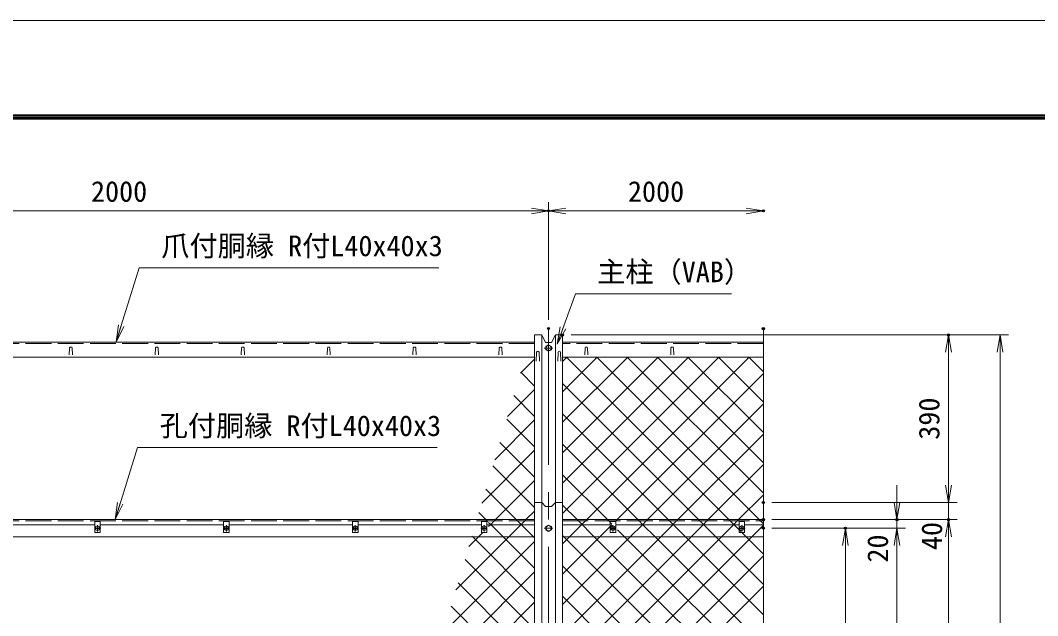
# Model space of a CAD drawing. Units: millimetres, scale not verified. Extents: x -4200 to 4200, y -2970 to 2970.
# Drawn here: x -2750 to -381, y 1585 to 2970 of the extents above; entities that cross this region are included whole.
import ezdxf
from ezdxf.enums import TextEntityAlignment as Align

# ---------------------------------------------------------------- set-up
doc = ezdxf.new("R2010")
doc.units = ezdxf.units.MM
doc.header["$LTSCALE"] = 10
doc.header["$PDMODE"] = 32
doc.header["$PDSIZE"] = 5
doc.linetypes.add('DASHED', pattern=[7.5, 6, -1.5])
doc.linetypes.add('USER1', pattern=[50.8, 31.75, -6.35, 6.35, -6.35])
for name, color, linetype, lineweight in [('0-0_D-STR1', 1, 'Continuous', 18), ('0-1_D-BMK', 2, 'USER1', 13), ('0-2_D-STR-DIM', 7, 'Continuous', 13), ('0-3_D-STR3', 3, 'Continuous', 13), ('0-7_D-STR-TXT', 7, 'Continuous', 13), ('0-8_0', 7, 'Continuous', 18), ('0-B_D-STR2', 7, 'Continuous', 13), ('0-C_D-TTL', 7, 'Continuous', 18)]:
    doc.layers.add(name, color=color, linetype=linetype, lineweight=lineweight)
doc.layers.add('0-9_Defpoints', color=7, linetype='Continuous')
doc.styles.add('ＭＳ ゴシック', font='')
doc.styles.get('ＭＳ ゴシック').set_extended_font_data('MS Gothic')

# ---------------------------------------------------------------- blocks, each defined once
blk = doc.blocks.new('_Open')
at = {"layer": '0-8_0'}
blk.add_line((-10, 1.667), (0, 0), dxfattribs=at)
blk.add_lwpolyline([(-10, -1.667), (0, 0), (-10, 0)], dxfattribs=at)

msp = doc.modelspace()

# ---------------------------------------------------------------- linework, layer by layer
at = {"layer": '0-0_D-STR1'}
for p, q in [((-1552.4, -311.84), (-1552.4, 2237.87)), ((-1535.9, -311.84), (-1535.9, 2237.87)), ((-1503.9, -311.84), (-1503.9, 2237.87)), ((-1487.4, -311.84), (-1487.4, 2237.87)), ((-1552.4, 2220.99), (-3494.9, 2220.99)), ((-2634.9, 2207.86), (-2635.65, 2191.72)), ((-2628.9, 2207.86), (-2628.15, 2191.72)), ((-2434.9, 2207.86), (-2435.65, 2191.72)), ((-2428.9, 2207.86), (-2428.15, 2191.72)), ((-2234.9, 2207.86), (-2235.65, 2191.72)), ((-2228.9, 2207.86), (-2228.15, 2191.72)), ((-2034.9, 2207.86), (-2035.65, 2191.72)), ((-2028.9, 2207.86), (-2028.15, 2191.72)), ((-1834.9, 2207.86), (-1835.65, 2191.72)), ((-1828.9, 2207.86), (-1828.15, 2191.72)), ((-1634.9, 2207.86), (-1635.65, 2191.72)), ((-1628.9, 2207.86), (-1628.15, 2191.72)), ((-1019.9, 2220.99), (-1487.4, 2220.99)), ((-1434.9, 2207.86), (-1435.65, 2191.72)), ((-1428.9, 2207.86), (-1428.15, 2191.72)), ((-1234.9, 2207.86), (-1235.65, 2191.72)), ((-1228.9, 2207.86), (-1228.15, 2191.72)), ((-1552.4, 2186.34), (-3494.9, 2186.34)), ((-1547.9, 2198.15), (-1548.65, 2176.65)), ((-1541.9, 2198.15), (-1541.15, 2176.65)), ((-1497.9, 2198.15), (-1498.65, 2176.65)), ((-1491.9, 2198.15), (-1491.15, 2176.65)), ((-1019.9, 2186.34), (-1487.4, 2186.34)), ((-1552.4, 1808.16), (-3494.9, 1808.16)), ((-1487.4, 1808.16), (-1019.9, 1808.16)), ((-3494.9, 1768.16), (-1552.4, 1768.16)), ((-1019.9, 1768.16), (-1487.4, 1768.16))]:
    msp.add_line(p, q, dxfattribs=at)
at = {"layer": '0-0_D-STR1', "linetype": 'DASHED'}
for p, q in [((-1552.4, 2218.39), (-3494.9, 2218.39)), ((-1019.9, 2218.39), (-1487.4, 2218.39)), ((-1552.4, 1805.16), (-3494.9, 1805.16)), ((-1487.4, 1805.16), (-1019.9, 1805.16))]:
    msp.add_line(p, q, dxfattribs=at)
at = {"layer": '0-0_D-STR1'}
for points in [[(-1552.4, 2237.87), (-1535.9, 2237.87), (-1526.9, 2220.37), (-1512.9, 2220.37), (-1503.9, 2237.87), (-1487.4, 2237.87)], [(-1552.4, 1848.16), (-1535.9, 1848.16), (-1526.9, 1838.78), (-1512.9, 1838.78), (-1503.9, 1848.16), (-1487.4, 1848.16)]]:
    msp.add_lwpolyline(points, dxfattribs=at)
for centre in [(-2631.9, 2206.61), (-2431.9, 2206.61), (-2231.9, 2206.61), (-2031.9, 2206.61), (-1831.9, 2206.61), (-1631.9, 2206.61), (-1431.9, 2206.61), (-1231.9, 2206.61), (-1544.9, 2196.9), (-1494.9, 2196.9)]:
    msp.add_arc(centre, 3.25, 22.61986, 157.38014, dxfattribs=at)
at = {"layer": '0-1_D-BMK'}
for p, q in [((-1519.9, 2252.87), (-1519.9, -326.84)), ((-1509.9, 2207.38), (-1529.9, 2207.38)), ((-2577.34, 1788.16), (-2562.46, 1788.16)), ((-2569.9, 1795.6), (-2569.9, 1780.72)), ((-2277.34, 1788.16), (-2262.46, 1788.16)), ((-2269.9, 1795.6), (-2269.9, 1780.72)), ((-1977.34, 1788.16), (-1962.46, 1788.16)), ((-1969.9, 1795.6), (-1969.9, 1780.72)), ((-1677.34, 1788.16), (-1662.46, 1788.16)), ((-1669.9, 1795.6), (-1669.9, 1780.72)), ((-1509.9, 1788.16), (-1529.9, 1788.16)), ((-1377.34, 1788.16), (-1362.46, 1788.16)), ((-1369.9, 1795.6), (-1369.9, 1780.72)), ((-1077.34, 1788.16), (-1062.46, 1788.16)), ((-1069.9, 1795.6), (-1069.9, 1780.72))]:
    msp.add_line(p, q, dxfattribs=at)
at = {"layer": '0-2_D-STR-DIM'}
for p, q in [((-1519.9, 2272.87), (-1519.9, 2546.66)), ((-1519.9, 2272.87), (-1519.9, 2546.66)), ((-3519.9, 2526.66), (-1519.9, 2526.66)), ((-1519.9, 2526.66), (-1019.9, 2526.66)), ((-1019.9, 2252.61), (-1019.9, 978.81)), ((-1467.4, 2237.87), (-568.85, 2237.87)), ((-1467.4, 2237.87), (-448.85, 2237.87)), ((-588.85, 1848.16), (-588.85, 2237.87)), ((-468.85, 2237.87), (-468.85, -11.84)), ((-588.85, 1888.16), (-588.85, 1928.16)), ((-708.85, 1848.16), (-708.85, 1888.16)), ((-999.9, 1848.16), (-568.85, 1848.16)), ((-999.9, 1848.16), (-568.85, 1848.16)), ((-588.85, 1848.16), (-588.85, 1808.16)), ((-999.9, 1808.16), (-568.85, 1808.16)), ((-999.9, 1808.16), (-568.85, 1808.16)), ((-999.9, 1808.16), (-688.85, 1808.16)), ((-708.85, 1788.16), (-708.85, 1808.16)), ((-588.85, 1808.16), (-588.85, -11.84)), ((-999.9, 1788.16), (-808.85, 1788.16)), ((-999.9, 1788.16), (-688.85, 1788.16)), ((-999.9, 1788.16), (-688.85, 1788.16)), ((-828.85, 1198.16), (-828.85, 1788.16)), ((-708.85, 1788.16), (-708.85, 18.16)), ((-588.85, 1768.16), (-588.85, 1728.16)), ((-708.85, 1748.16), (-708.85, 1708.16))]:
    msp.add_line(p, q, dxfattribs=at)
at = {"layer": '0-3_D-STR3'}
for p, q in [((-1519.9, 2214.89), (-1526.4, 2211.13)), ((-1526.4, 2211.13), (-1526.4, 2203.63)), ((-1526.4, 2203.63), (-1519.9, 2199.88)), ((-1513.4, 2211.13), (-1519.9, 2214.89)), ((-1519.9, 2199.88), (-1513.4, 2203.63)), ((-1513.4, 2203.63), (-1513.4, 2211.13)), ((-2576.4, 1796.16), (-2863.4, 1796.16)), ((-2571.73, 1788.55), (-2573.25, 1788.53)), ((-2573.25, 1788.53), (-2573.25, 1787.8)), ((-2573.25, 1788.53), (-2573.25, 1787.8)), ((-2571.73, 1787.77), (-2573.25, 1787.8)), ((-2570.8, 1789.03), (-2571.73, 1788.55)), ((-2570.8, 1787.3), (-2571.73, 1787.77)), ((-2570.78, 1789.04), (-2570.29, 1789.97)), ((-2570.78, 1787.28), (-2570.29, 1786.36)), ((-2570.26, 1791.51), (-2570.29, 1789.97)), ((-2570.29, 1791.51), (-2569.53, 1791.51)), ((-2570.26, 1784.81), (-2570.29, 1786.36)), ((-2570.26, 1784.81), (-2569.53, 1784.81)), ((-2569.53, 1791.51), (-2569.5, 1789.97)), ((-2569.53, 1784.81), (-2569.5, 1786.36)), ((-2569.01, 1789.04), (-2569.5, 1789.97)), ((-2569.01, 1787.28), (-2569.5, 1786.36)), ((-2569, 1789.03), (-2568.07, 1788.55)), ((-2569, 1787.3), (-2568.07, 1787.77)), ((-2568.07, 1787.77), (-2566.55, 1787.8)), ((-2276.4, 1796.16), (-2563.4, 1796.16)), ((-2271.73, 1788.55), (-2273.25, 1788.53)), ((-2273.25, 1788.53), (-2273.25, 1787.8)), ((-2273.25, 1788.53), (-2273.25, 1787.8)), ((-2271.73, 1787.77), (-2273.25, 1787.8)), ((-2270.8, 1789.03), (-2271.73, 1788.55)), ((-2270.8, 1787.3), (-2271.73, 1787.77)), ((-2270.78, 1789.04), (-2270.29, 1789.97)), ((-2270.78, 1787.28), (-2270.29, 1786.36)), ((-2270.26, 1791.51), (-2270.29, 1789.97)), ((-2270.29, 1791.51), (-2269.53, 1791.51)), ((-2270.26, 1784.81), (-2270.29, 1786.36)), ((-2270.26, 1784.81), (-2269.53, 1784.81)), ((-2269.53, 1791.51), (-2269.5, 1789.97)), ((-2269.53, 1784.81), (-2269.5, 1786.36)), ((-2269.01, 1789.04), (-2269.5, 1789.97)), ((-2269.01, 1787.28), (-2269.5, 1786.36)), ((-2269, 1789.03), (-2268.07, 1788.55)), ((-2269, 1787.3), (-2268.07, 1787.77)), ((-2268.07, 1787.77), (-2266.55, 1787.8)), ((-1976.4, 1796.16), (-2263.4, 1796.16)), ((-1971.73, 1788.55), (-1973.25, 1788.53)), ((-1973.25, 1788.53), (-1973.25, 1787.8)), ((-1973.25, 1788.53), (-1973.25, 1787.8)), ((-1971.73, 1787.77), (-1973.25, 1787.8)), ((-1970.8, 1789.03), (-1971.73, 1788.55)), ((-1970.8, 1787.3), (-1971.73, 1787.77)), ((-1970.78, 1789.04), (-1970.29, 1789.97)), ((-1970.78, 1787.28), (-1970.29, 1786.36)), ((-1970.26, 1791.51), (-1970.29, 1789.97)), ((-1970.29, 1791.51), (-1969.53, 1791.51)), ((-1970.26, 1784.81), (-1970.29, 1786.36)), ((-1970.26, 1784.81), (-1969.53, 1784.81)), ((-1969.53, 1791.51), (-1969.5, 1789.97)), ((-1969.53, 1784.81), (-1969.5, 1786.36)), ((-1969.01, 1789.04), (-1969.5, 1789.97)), ((-1969.01, 1787.28), (-1969.5, 1786.36)), ((-1969, 1789.03), (-1968.07, 1788.55)), ((-1969, 1787.3), (-1968.07, 1787.77)), ((-1968.07, 1787.77), (-1966.55, 1787.8)), ((-1676.4, 1796.16), (-1963.4, 1796.16)), ((-1671.73, 1788.55), (-1673.25, 1788.53)), ((-1673.25, 1788.53), (-1673.25, 1787.8)), ((-1673.25, 1788.53), (-1673.25, 1787.8)), ((-1671.73, 1787.77), (-1673.25, 1787.8)), ((-1670.8, 1789.03), (-1671.73, 1788.55)), ((-1670.8, 1787.3), (-1671.73, 1787.77)), ((-1670.78, 1789.04), (-1670.29, 1789.97)), ((-1670.78, 1787.28), (-1670.29, 1786.36)), ((-1670.26, 1791.51), (-1670.29, 1789.97)), ((-1670.29, 1791.51), (-1669.53, 1791.51)), ((-1670.26, 1784.81), (-1670.29, 1786.36)), ((-1670.26, 1784.81), (-1669.53, 1784.81)), ((-1669.53, 1791.51), (-1669.5, 1789.97)), ((-1669.53, 1784.81), (-1669.5, 1786.36)), ((-1669.01, 1789.04), (-1669.5, 1789.97)), ((-1669.01, 1787.28), (-1669.5, 1786.36)), ((-1669, 1789.03), (-1668.07, 1788.55)), ((-1669, 1787.3), (-1668.07, 1787.77)), ((-1668.07, 1787.77), (-1666.55, 1787.8)), ((-1552.4, 1796.16), (-1663.4, 1796.16)), ((-1519.9, 1795.67), (-1526.4, 1791.91)), ((-1526.4, 1791.91), (-1526.4, 1784.41)), ((-1526.4, 1784.41), (-1519.9, 1780.66)), ((-1513.4, 1791.91), (-1519.9, 1795.67)), ((-1519.9, 1780.66), (-1513.4, 1784.41)), ((-1513.4, 1784.41), (-1513.4, 1791.91)), ((-1376.4, 1796.16), (-1487.4, 1796.16)), ((-1371.73, 1788.55), (-1373.25, 1788.53)), ((-1373.25, 1788.53), (-1373.25, 1787.8)), ((-1373.25, 1788.53), (-1373.25, 1787.8)), ((-1371.73, 1787.77), (-1373.25, 1787.8)), ((-1370.8, 1789.03), (-1371.73, 1788.55)), ((-1370.8, 1787.3), (-1371.73, 1787.77)), ((-1370.78, 1789.04), (-1370.29, 1789.97)), ((-1370.78, 1787.28), (-1370.29, 1786.36)), ((-1370.26, 1791.51), (-1370.29, 1789.97)), ((-1370.29, 1791.51), (-1369.53, 1791.51)), ((-1370.26, 1784.81), (-1370.29, 1786.36)), ((-1370.26, 1784.81), (-1369.53, 1784.81)), ((-1369.53, 1791.51), (-1369.5, 1789.97)), ((-1369.53, 1784.81), (-1369.5, 1786.36)), ((-1369.01, 1789.04), (-1369.5, 1789.97)), ((-1369.01, 1787.28), (-1369.5, 1786.36)), ((-1369, 1789.03), (-1368.07, 1788.55)), ((-1369, 1787.3), (-1368.07, 1787.77)), ((-1368.07, 1787.77), (-1366.55, 1787.8)), ((-1076.4, 1796.16), (-1363.4, 1796.16)), ((-1071.73, 1788.55), (-1073.25, 1788.53)), ((-1073.25, 1788.53), (-1073.25, 1787.8)), ((-1073.25, 1788.53), (-1073.25, 1787.8)), ((-1071.73, 1787.77), (-1073.25, 1787.8)), ((-1070.8, 1789.03), (-1071.73, 1788.55)), ((-1070.8, 1787.3), (-1071.73, 1787.77)), ((-1070.78, 1789.04), (-1070.29, 1789.97)), ((-1070.78, 1787.28), (-1070.29, 1786.36)), ((-1070.26, 1791.51), (-1070.29, 1789.97)), ((-1070.29, 1791.51), (-1069.53, 1791.51)), ((-1070.26, 1784.81), (-1070.29, 1786.36)), ((-1070.26, 1784.81), (-1069.53, 1784.81)), ((-1069.53, 1791.51), (-1069.5, 1789.97)), ((-1069.53, 1784.81), (-1069.5, 1786.36)), ((-1069.01, 1789.04), (-1069.5, 1789.97)), ((-1069.01, 1787.28), (-1069.5, 1786.36)), ((-1069, 1789.03), (-1068.07, 1788.55)), ((-1069, 1787.3), (-1068.07, 1787.77)), ((-1068.07, 1787.77), (-1066.55, 1787.8)), ((-1019.9, 1796.16), (-1063.4, 1796.16))]:
    msp.add_line(p, q, dxfattribs=at)
for points in [[(-2576.4, 1804.16), (-2563.4, 1804.16), (-2563.4, 1778.16), (-2576.4, 1778.16)], [(-2276.4, 1804.16), (-2263.4, 1804.16), (-2263.4, 1778.16), (-2276.4, 1778.16)], [(-1976.4, 1804.16), (-1963.4, 1804.16), (-1963.4, 1778.16), (-1976.4, 1778.16)], [(-1676.4, 1804.16), (-1663.4, 1804.16), (-1663.4, 1778.16), (-1676.4, 1778.16)], [(-1376.4, 1804.16), (-1363.4, 1804.16), (-1363.4, 1778.16), (-1376.4, 1778.16)], [(-1076.4, 1804.16), (-1063.4, 1804.16), (-1063.4, 1778.16), (-1076.4, 1778.16)]]:
    msp.add_lwpolyline(points, close=True, dxfattribs=at)
for points in [[(-2568.07, 1788.55), (-2566.55, 1788.53), (-2566.55, 1787.8)], [(-2268.07, 1788.55), (-2266.55, 1788.53), (-2266.55, 1787.8)], [(-1968.07, 1788.55), (-1966.55, 1788.53), (-1966.55, 1787.8)], [(-1668.07, 1788.55), (-1666.55, 1788.53), (-1666.55, 1787.8)], [(-1368.07, 1788.55), (-1366.55, 1788.53), (-1366.55, 1787.8)], [(-1068.07, 1788.55), (-1066.55, 1788.53), (-1066.55, 1787.8)]]:
    msp.add_lwpolyline(points, dxfattribs=at)
for centre, radius in [((-1519.9, 2207.38), 6.25), ((-2569.9, 1788.16), 5.25), ((-2269.9, 1788.16), 5.25), ((-1969.9, 1788.16), 5.25), ((-1669.9, 1788.16), 5.25), ((-1519.9, 1788.16), 6.25), ((-1369.9, 1788.16), 5.25), ((-1069.9, 1788.16), 5.25)]:
    msp.add_circle(centre, radius, dxfattribs=at)
at = {"layer": '0-7_D-STR-TXT'}
for points in [[(-1775.47, 2394.24), (-2473.35, 2394.24), (-2526.23, 2222.9)], [(-1093.69, 2333.73), (-1457.56, 2333.73), (-1499.16, 2218.52)], [(-1779.24, 1975.68), (-2477.12, 1975.68), (-2528.23, 1810.07)]]:
    msp.add_lwpolyline(points, dxfattribs=at)
at = {"layer": '0-9_Defpoints'}
for p in [(-1519.9, 2526.66), (-1019.9, 2526.66), (-1519.9, 2252.87), (-1019.9, 2252.61), (-1487.4, 2237.87), (-588.85, 2237.87), (-1019.9, 1848.16), (-1019.9, 1808.16), (-708.85, 1808.16), (-588.85, 1808.16), (-1019.9, 1788.16), (-828.85, 1788.16)]:
    msp.add_point(p, dxfattribs=at)
at = {"layer": '0-B_D-STR2'}
for p, q in [((-1585.21, 2148.96), (-1552.4, 2181.77)), ((-1487.4, 2176.05), (-1477.11, 2186.34)), ((-1487.4, 2105.34), (-1406.4, 2186.34)), ((-1487.4, 2034.63), (-1335.69, 2186.34)), ((-1487.4, 1963.92), (-1264.98, 2186.34)), ((-1487.4, 1893.21), (-1194.27, 2186.34)), ((-1487.4, 1822.5), (-1123.55, 2186.34)), ((-1019.9, 1869.49), (-1336.75, 2186.34)), ((-1019.9, 1940.2), (-1266.04, 2186.34)), ((-1019.9, 2010.91), (-1195.33, 2186.34)), ((-1019.9, 2081.63), (-1124.62, 2186.34)), ((-1019.9, 2152.34), (-1053.91, 2186.34)), ((-1552.4, 2119.15), (-1584.52, 2151.27)), ((-1615.24, 2048.21), (-1552.4, 2111.05)), ((-1170.7, 1808.16), (-1487.4, 2124.86)), ((-1552.4, 2048.44), (-1600.76, 2096.8)), ((-1645.28, 1947.46), (-1552.4, 2040.34)), ((-1552.4, 1977.73), (-1617, 2042.33)), ((-1241.41, 1808.16), (-1487.4, 2054.15)), ((-1675.32, 1846.71), (-1552.4, 1969.63)), ((-1552.4, 1907.02), (-1633.24, 1987.86)), ((-1552.4, 1836.31), (-1649.48, 1933.39)), ((-1148.18, 1808.16), (-1019.9, 1936.45)), ((-1077.47, 1808.16), (-1019.9, 1865.74)), ((-1238.41, 1805.16), (-1241.41, 1808.16)), ((-1229.41, 1796.16), (-1238.41, 1805.16)), ((-1167.7, 1805.16), (-1170.7, 1808.16)), ((-1158.7, 1796.16), (-1167.7, 1805.16)), ((-1160.18, 1796.16), (-1151.18, 1805.16)), ((-1151.18, 1805.16), (-1148.18, 1808.16)), ((-1089.47, 1796.16), (-1080.47, 1805.16)), ((-1080.47, 1805.16), (-1077.47, 1808.16)), ((-1201.41, 1768.16), (-1229.41, 1796.16)), ((-1188.18, 1768.16), (-1160.18, 1796.16)), ((-1130.7, 1768.16), (-1158.7, 1796.16)), ((-1117.47, 1768.16), (-1089.47, 1796.16)), ((-1765.44, 1544.46), (-1552.4, 1757.5)), ((-1487.4, 1468.95), (-1188.18, 1768.16)), ((-1487.4, 1398.24), (-1117.47, 1768.16)), ((-1019.9, 1586.65), (-1201.41, 1768.16)), ((-1019.9, 1657.36), (-1130.7, 1768.16)), ((-1552.4, 1553.47), (-1714.44, 1715.51)), ((-1487.4, 1256.82), (-1019.9, 1724.32)), ((-1795.47, 1443.71), (-1552.4, 1686.79)), ((-1019.9, 1233.1), (-1487.4, 1700.6)), ((-1552.4, 1482.75), (-1730.68, 1661.04)), ((-1482.09, 1191.41), (-1019.9, 1653.61)), ((-1825.51, 1342.97), (-1552.4, 1616.08)), ((-1048.92, 1191.41), (-1487.4, 1629.89)), ((-1552.4, 1412.04), (-1746.92, 1606.57))]:
    msp.add_line(p, q, dxfattribs=at)
for points in [[(-1487.4, 1751.79), (-1471.03, 1768.16), (-1434.03, 1805.16), (-1431.03, 1808.16), (-1052.84, 2186.34)], [(-1072.4, 1780.57), (-1087.99, 1796.16), (-1096.99, 1805.16), (-1099.99, 1808.16), (-1478.17, 2186.34)], [(-1019.9, 1798.78), (-1026.28, 1805.16), (-1029.28, 1808.16), (-1407.46, 2186.34)], [(-1364.32, 1804.16), (-1363.32, 1805.16), (-1360.32, 1808.16), (-1019.9, 2148.58)], [(-1487.4, 1610.37), (-1329.61, 1768.16), (-1301.61, 1796.16), (-1292.61, 1805.16), (-1289.61, 1808.16), (-1019.9, 2077.87)], [(-1230.4, 1796.65), (-1221.9, 1805.16), (-1218.9, 1808.16), (-1019.9, 2007.16)], [(-1019.9, 1515.94), (-1272.12, 1768.16), (-1300.12, 1796.16), (-1309.12, 1805.16), (-1312.12, 1808.16), (-1487.4, 1983.44)], [(-1659.4, 1791.92), (-1655.16, 1796.16), (-1646.16, 1805.16), (-1643.16, 1808.16), (-1552.4, 1898.92)], [(-1372.4, 1797.73), (-1379.83, 1805.16), (-1382.83, 1808.16), (-1487.4, 1912.73)], [(-1552.4, 1765.6), (-1554.96, 1768.16), (-1582.96, 1796.16), (-1591.96, 1805.16), (-1594.96, 1808.16), (-1665.72, 1878.92)], [(-1735.4, 1645.21), (-1612.45, 1768.16), (-1584.45, 1796.16), (-1575.45, 1805.16), (-1572.45, 1808.16), (-1552.4, 1828.21)], [(-1661.67, 1804.16), (-1662.67, 1805.16), (-1665.67, 1808.16), (-1681.96, 1824.45)], [(-1019.9, 1374.52), (-1413.54, 1768.16), (-1450.54, 1805.16), (-1453.54, 1808.16), (-1487.4, 1842.02)], [(-1552.4, 1694.89), (-1625.67, 1768.16), (-1653.67, 1796.16), (-1659.4, 1801.89)], [(-1705.36, 1745.96), (-1683.16, 1768.16), (-1672.4, 1778.92)], [(-1487.4, 1539.66), (-1258.9, 1768.16), (-1230.9, 1796.16)], [(-1487.4, 1681.08), (-1400.32, 1768.16), (-1372.4, 1796.08)], [(-1487.4, 1327.53), (-1046.76, 1768.16), (-1019.9, 1795.03)], [(-1019.9, 1445.23), (-1342.83, 1768.16), (-1359.4, 1784.73)], [(-1019.9, 1728.07), (-1059.99, 1768.16), (-1069.99, 1778.16)], [(-1552.4, 1624.18), (-1696.38, 1768.16), (-1698.2, 1769.98)], [(-1019.9, 1303.81), (-1484.25, 1768.16), (-1487.4, 1771.31)]]:
    msp.add_lwpolyline(points, dxfattribs=at)
at = {"layer": '0-C_D-TTL', "color": 2}
msp.add_lwpolyline([(-4200, 2970), (4200, 2970), (4200, -2970), (-4200, -2970)], close=True, dxfattribs=at)
at = {"layer": '0-C_D-TTL'}
for points in [[(-3930, 2750), (3930, 2750), (3930, -2750), (-3930, -2750)], [(-3927.5, 2747.5), (3927.5, 2747.5), (3927.5, -2747.5), (-3927.5, -2747.5)], [(-3925, 2745), (3925, 2745), (3925, -2745), (-3925, -2745)], [(-3922.5, 2742.5), (3922.5, 2742.5), (3922.5, -2742.5), (-3922.5, -2742.5)], [(-3920, 2740), (3920, 2740), (3920, -2740), (-3920, -2740)]]:
    msp.add_lwpolyline(points, close=True, dxfattribs=at)

# ---------------------------------------------------------------- block references
at = {"layer": '0-2_D-STR-DIM', "xscale": 4, "yscale": 4}
for p in [(-1519.9, 2526.66), (-1019.9, 2526.66)]:
    msp.add_blockref('_Open', p, dxfattribs=at)
for p, rotation in [((-1519.9, 2526.66), 180), ((-588.85, 2237.87), 90), ((-468.85, 2237.87), 90), ((-588.85, 1848.16), 270), ((-588.85, 1848.16), 270), ((-708.85, 1808.16), 270), ((-588.85, 1808.16), 90), ((-588.85, 1808.16), 90), ((-828.85, 1788.16), 90), ((-708.85, 1788.16), 90), ((-708.85, 1788.16), 90)]:
    msp.add_blockref('_Open', p, dxfattribs=dict(at, rotation=rotation))
at = {"layer": '0-7_D-STR-TXT', "xscale": 4, "yscale": 4}
for p, rotation in [((-2526.82, 2220.99), 252.84683), ((-1499.84, 2216.64), 250.14821), ((-2528.82, 1808.16), 252.84683)]:
    msp.add_blockref('_Open', p, dxfattribs=dict(at, rotation=rotation))

# ---------------------------------------------------------------- texts
at = {"layer": '0-2_D-STR-DIM', "style": 'ＭＳ ゴシック'}
for p in [(-2585.17, 2533.4), (-1335.17, 2533.4)]:
    msp.add_text('2000', height=48.09, dxfattribs=at).set_placement(p, align=Align.BOTTOM_LEFT)
for s, p in [('390', (-595.6, 1994.13)), ('40', (-589.3, 1737.3)), ('20', (-715.27, 1708.2))]:
    msp.add_text(s, height=48.09, rotation=90, dxfattribs=at).set_placement(p, align=Align.BOTTOM_LEFT)
at = {"layer": '0-7_D-STR-TXT', "style": 'ＭＳ ゴシック'}
for s, p in [('爪付胴縁 R付L40x40x3', (-2421.41, 2406.82)), ('主柱（VAB）', (-1406.64, 2346.32)), ('孔付胴縁 R付L40x40x3', (-2425.18, 1988.27))]:
    msp.add_text(s, height=48.09, dxfattribs=at).set_placement(p, align=Align.BOTTOM_LEFT)

doc.saveas('drawing.dxf')
